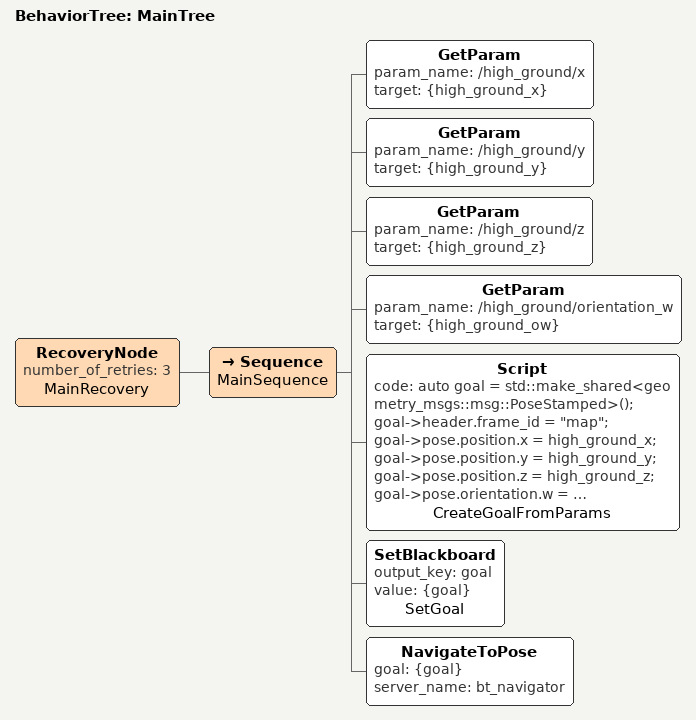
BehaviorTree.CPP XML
<?xml version="1.0"?>
<root main_tree_to_execute="MainTree">
  <BehaviorTree ID="MainTree">
    <RecoveryNode number_of_retries="3" name="MainRecovery">

      <Sequence name="MainSequence">

        <!-- 读取参数中的高地坐标 -->
        <GetParam param_name="/high_ground/x" target="{high_ground_x}"/>
        <GetParam param_name="/high_ground/y" target="{high_ground_y}"/>
        <GetParam param_name="/high_ground/z" target="{high_ground_z}"/>
        <GetParam param_name="/high_ground/orientation_w" target="{high_ground_ow}"/>

        <!-- 创建目标点 -->
        <Script code="
          auto goal = std::make_shared&lt;geometry_msgs::msg::PoseStamped&gt;();
          goal->header.frame_id = &quot;map&quot;;
          goal->pose.position.x = high_ground_x;
          goal->pose.position.y = high_ground_y;
          goal->pose.position.z = high_ground_z;
          goal->pose.orientation.w = high_ground_ow;
          return goal;"
          name="CreateGoalFromParams"/>

        <!-- 设置目标 -->
        <SetBlackboard output_key="goal" value="{goal}" name="SetGoal"/>

        <!-- 执行导航 -->
        <NavigateToPose goal="{goal}" server_name="bt_navigator"/>

      </Sequence>

    </RecoveryNode>
  </BehaviorTree>
</root>
